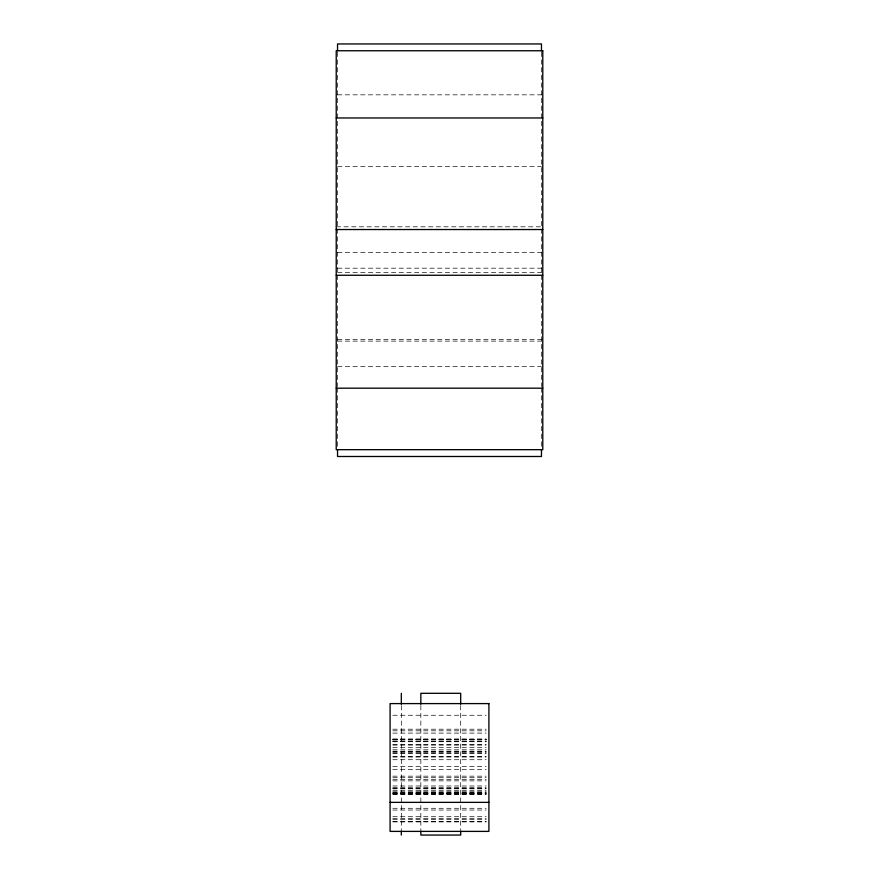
<?xml version="1.0" encoding="UTF-8"?>
<svg xmlns="http://www.w3.org/2000/svg" width="879" height="879" viewBox="0 0 879 879"><rect width="100%" height="100%" fill="white"/><g stroke="black" fill="none" stroke-linecap="round" stroke-linejoin="round"><path stroke-width="0.66" stroke-dasharray="4.39 3.3" d="M337.536 94.833L541.464 94.833M337.58 166.68L541.42 166.68M336.217 226.815L541.464 226.815M337.58 252.669L541.42 252.669M337.58 268.183L541.42 268.183M337.58 272.534L542.782 272.534M337.58 339.481L541.42 339.481M337.58 341.107L541.42 341.107M337.58 366.686L541.42 366.686M392.836 715.253L486.164 715.253M392.836 729.196L486.164 729.196M392.836 730.812L486.164 730.812M392.836 733.108L486.164 733.108M392.836 739.03L486.164 739.03M392.836 739.239L486.164 739.239M392.836 739.437L486.164 739.437M392.836 739.711L486.164 739.635M392.836 740.986L486.164 740.986M392.836 741.656L486.164 741.656M392.836 741.733L486.164 741.733M392.836 744.359L486.164 744.359M392.836 745.095L486.164 745.095M392.836 747.315L486.164 747.315M392.836 749.809L486.164 749.809M392.836 751.226L486.164 751.226M392.836 751.831L486.164 751.831M392.836 752.842L486.164 752.842M392.836 753.655L486.164 753.655M392.836 756.753L486.164 756.753M392.836 756.951L486.164 756.951M392.836 759.72L486.164 759.72M392.836 766.455L486.164 766.455M392.836 769.685L486.164 769.685M392.836 776.157L486.164 776.157M392.836 777.706L486.164 777.706M392.836 779.321L486.164 779.321M392.836 780.871L486.164 780.871M392.836 785.991L486.164 785.991M392.836 787.474L486.164 787.474M392.836 788.551L486.164 788.551M392.836 788.815L486.164 788.815M392.836 790.704L486.164 790.704M392.836 791.847L486.164 791.847M392.836 792.32L486.164 792.32M392.836 792.99L486.164 792.99M392.836 793.33L486.164 793.33M392.836 793.528L486.164 793.528M392.836 794.001L486.164 794.001M392.836 794.473L486.164 794.473M392.836 808.284L486.164 808.284M392.836 810.042L486.164 810.042M392.836 816.712L486.164 816.712M392.836 818.525L486.164 818.525M392.836 819.602L486.164 819.602M392.836 821.36L486.164 821.36M392.836 821.898L486.164 821.898M541.464 52.169L541.464 386.595M541.464 387.958L541.464 448.268M460.695 705.573L460.695 829.6M420.843 705.573L420.843 829.6M401.318 705.573L401.318 829.6M337.536 52.169L337.536 386.595M337.536 387.958L337.536 448.268"/><path stroke-width="1.32" d="M336.217 117.973L542.782 117.973M336.217 229.54L542.782 229.54M336.217 275.259L542.782 275.259M336.217 388.188L542.782 388.188M390.089 802.362L488.911 802.362M541.464 50.806L541.464 43.95L337.536 43.95L337.536 50.806M541.464 449.641L541.464 456.487L337.536 456.487L337.536 449.641M460.695 704.211L460.695 693.311L420.843 693.311L420.843 704.211M460.695 830.963L460.695 835.05L420.843 835.05L420.843 830.963M401.318 693.311L401.318 704.211M401.318 830.963L401.318 835.05M542.782 50.751L336.217 50.751L336.217 449.685L542.782 449.685L542.782 50.751M488.911 703.596L390.089 703.596L390.089 831.391L488.911 831.391L488.911 703.596"/></g></svg>
